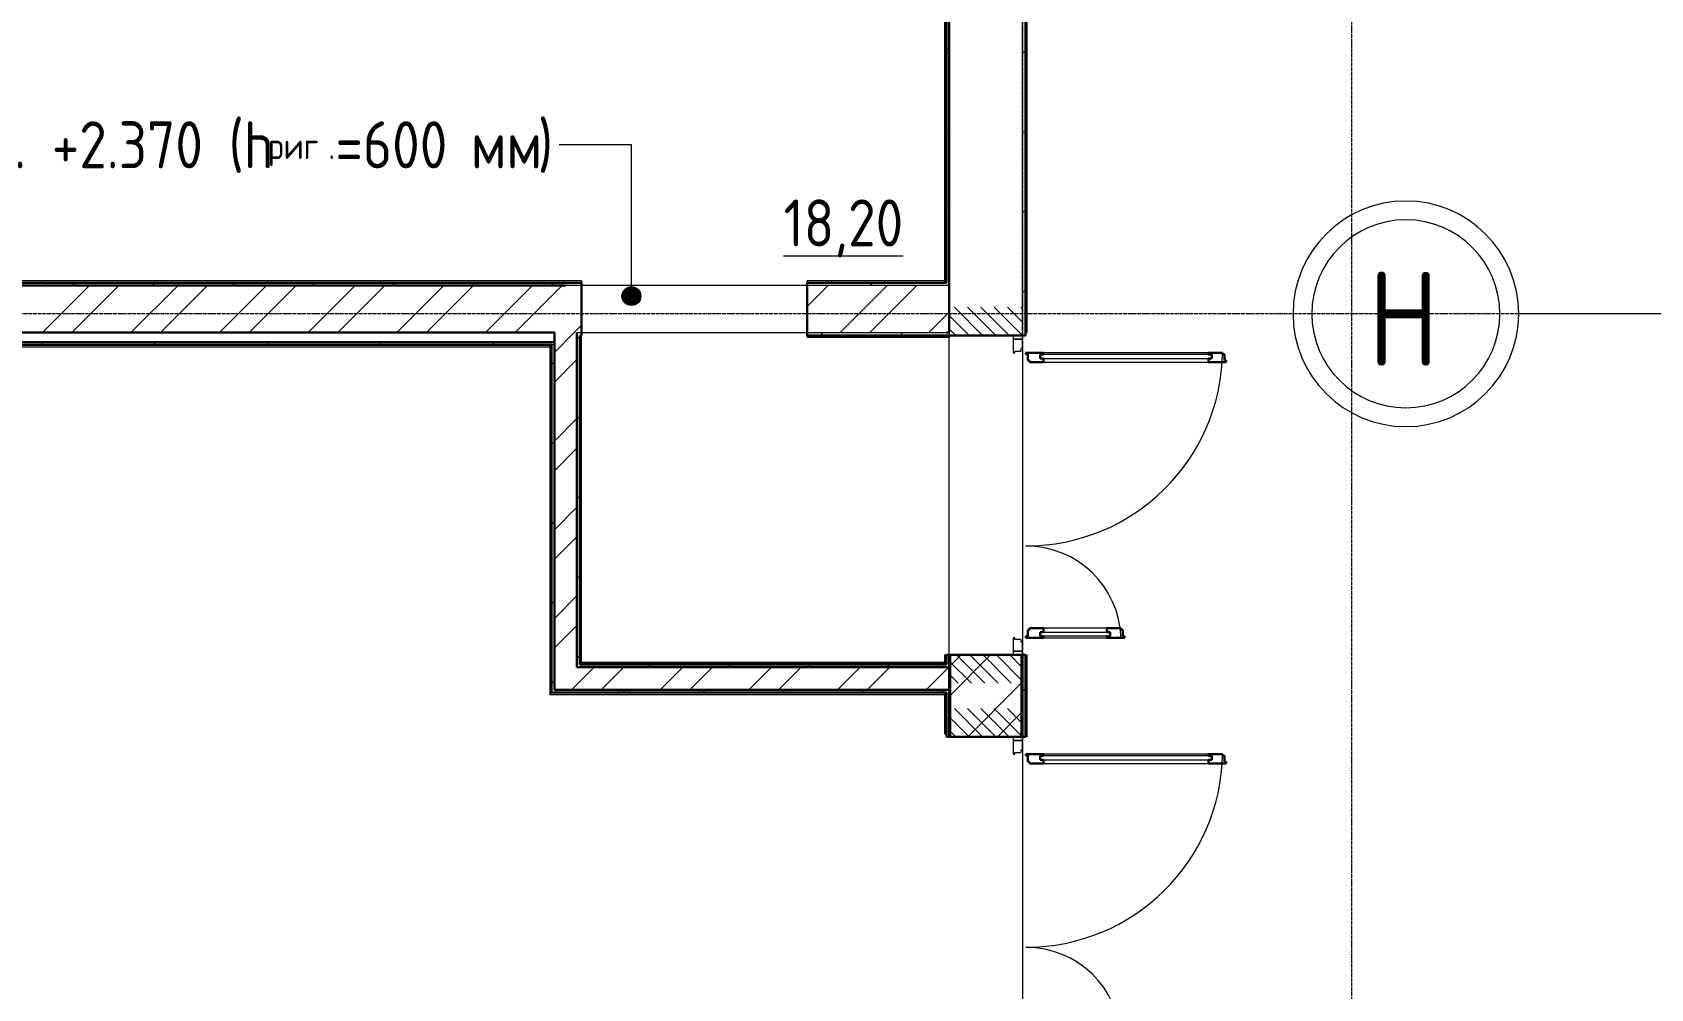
# Model space of a CAD drawing. Header units: millimetres. Extents: x -215207 to 92095, y -30385 to 123050.
# Drawn here: x -181451 to -172845, y 22151 to 27239 of the extents above; entities that cross this region are included whole.
import ezdxf

# ---------------------------------------------------------------- set-up
doc = ezdxf.new("R2010")
doc.units = ezdxf.units.MM
for name, pattern in [('ADSK_Линия сетки', [25, 20, -2.5, 0, -2.5]), ('ADSK_Штриховая_ш2 п1_5', [4.5, 3, -1.5]), ('Сверху', [3.96875, 2.38125, -1.5875])]:
    doc.linetypes.add(name, pattern=pattern)
for name, color, linetype, lineweight in [('Аннотация', 7, 'Continuous', 20), ('Двери', 7, 'Continuous', 9), ('Марки помещений', 7, 'Continuous', 20), ('Ограждение', 7, 'Continuous', 9), ('Оси', 7, 'Continuous', 9), ('Стены внутренние', 7, 'Continuous', 20), ('Стены наружные', 7, 'Continuous', 20), ('Стены штриховка', 7, 'Continuous', 9), ('Узлы', 7, 'Continuous', 20)]:
    doc.layers.add(name, color=color, linetype=linetype, lineweight=lineweight)
doc.layers.add('Двери открывание', color=7, linetype='Continuous', lineweight=9, true_color=0xc0c0c0)
doc.styles.add('GOST Common_2', font='GOST_Common.ttf', dxfattribs={"width": 0.9, "height": 90})
doc.styles.add('GOST Common_3', font='GOST_Common.ttf', dxfattribs={"width": 0.9, "height": 2.5})
doc.styles.add('GOST Common_5', font='GOST_Common.ttf', dxfattribs={"width": 0.9, "height": 5})

# ---------------------------------------------------------------- blocks, each defined once
blk = doc.blocks.new('1 этаж 21082025')
at = {"layer": 'Аннотация', "lineweight": 9}
h = blk.add_hatch(color=256, dxfattribs=at)
edge = h.paths.add_edge_path()
edge.add_arc((21669.6, -5605.8), 50, 0, 360)
for p, q in [((21291.1, -4800.9), (21285, -4800.9)), ((21669.6, -4800.9), (21291.1, -4800.9)), ((21669.6, -5605.8), (21669.6, -4800.9))]:
    blk.add_line(p, q, dxfattribs=at)
blk.add_circle((21669.6, -5605.8), 50, dxfattribs=at)
at = {"layer": 'Двери', "linetype": 'ADSK_Штриховая_ш2 п1_5'}
for p, q in [((23360, -5665), (23360, -5815)), ((23750, -5815), (23750, -5665)), ((23360, -5815), (23750, -5815)), ((23750, -7515), (23360, -7515)), ((23360, -7515), (23360, -7665)), ((23750, -7665), (23750, -7515)), ((23360, -7800), (23360, -7950)), ((23750, -7950), (23750, -7800)), ((23360, -7950), (23750, -7950))]:
    blk.add_line(p, q, dxfattribs=at)
at = {"layer": 'Двери', "linetype": 'Continuous', "lineweight": 18}
for p, q in [((23387.1, -5665), (23537.1, -5815)), ((23457.8, -5665), (23607.8, -5815)), ((23528.5, -5665), (23678.5, -5815)), ((23599.2, -5665), (23749.2, -5815)), ((23669.9, -5665), (23750, -5745.1)), ((23740.7, -5665), (23750, -5674.3)), ((23360, -5708.6), (23466.4, -5815)), ((23360, -5779.3), (23395.7, -5815)), ((23360, -7547.1), (23477.9, -7665)), ((23398.6, -7515), (23548.6, -7665)), ((23469.3, -7515), (23619.3, -7665)), ((23540.1, -7515), (23690.1, -7665)), ((23610.8, -7515), (23750, -7654.2)), ((23681.5, -7515), (23750, -7583.5)), ((23360, -7617.8), (23407.2, -7665)), ((23387.1, -7800), (23537.1, -7950)), ((23457.8, -7800), (23607.8, -7950)), ((23528.5, -7800), (23678.5, -7950)), ((23599.2, -7800), (23749.2, -7950)), ((23669.9, -7800), (23750, -7880.1)), ((23740.7, -7800), (23750, -7809.3)), ((23360, -7843.6), (23466.4, -7950)), ((23360, -7914.3), (23395.7, -7950))]:
    blk.add_line(p, q, dxfattribs=at)
at = {"layer": 'Двери'}
for p, q in [((23750, -5815), (23700, -5815)), ((23700, -5815), (23700, -5835)), ((23700, -5835), (23750, -5835)), ((23750, -5835), (23700, -5835)), ((23700, -5835), (23700, -5907)), ((23750, -5835), (23750, -5815)), ((23750, -5884), (23750, -5835)), ((23700, -5907), (23708, -5907)), ((23708, -5907), (23708, -5898)), ((23708, -5898), (23742, -5898)), ((23742, -5898), (23742, -5884)), ((23742, -5884), (23750, -5884)), ((23844, -5916), (23844, -5937)), ((24756, -5916), (23844, -5916)), ((23844, -5937), (24756, -5937)), ((24738, -5907), (23862, -5907)), ((24756, -5937), (24756, -5916)), ((23862, -5957), (24738, -5957)), ((23844, -7393), (24216, -7393)), ((23844, -7414), (23844, -7393)), ((24198, -7373), (23862, -7373)), ((24216, -7393), (24216, -7414)), ((23708, -7423), (23700, -7423)), ((23700, -7423), (23700, -7495)), ((23708, -7432), (23708, -7423)), ((23742, -7432), (23708, -7432)), ((23742, -7446), (23742, -7432)), ((23750, -7446), (23742, -7446)), ((23750, -7495), (23750, -7446)), ((24216, -7414), (23844, -7414)), ((23862, -7423), (24198, -7423)), ((23750, -7495), (23700, -7495)), ((23700, -7495), (23700, -7515)), ((23700, -7495), (23750, -7495)), ((23700, -7515), (23750, -7515)), ((23750, -7515), (23750, -7495)), ((23750, -7950), (23700, -7950)), ((23700, -7950), (23700, -7970)), ((23700, -7970), (23750, -7970)), ((23750, -7970), (23700, -7970)), ((23700, -7970), (23700, -8042)), ((23750, -7970), (23750, -7950)), ((23750, -8019), (23750, -7970)), ((23700, -8042), (23708, -8042)), ((23708, -8042), (23708, -8033)), ((23708, -8033), (23742, -8033)), ((23742, -8033), (23742, -8019)), ((23742, -8019), (23750, -8019)), ((23844, -8051), (23844, -8072)), ((24756, -8051), (23844, -8051)), ((23844, -8072), (24756, -8072)), ((24738, -8042), (23862, -8042)), ((24756, -8072), (24756, -8051)), ((23862, -8092), (24738, -8092))]:
    blk.add_line(p, q, dxfattribs=at)
at = {"layer": 'Двери', "lineweight": 30}
for p, q in [((23862, -5907), (23768, -5907)), ((23768, -5907), (23768, -5915)), ((23768, -5915), (23777, -5915)), ((23777, -5915), (23777, -5949)), ((23844, -5916), (23862, -5916)), ((23844, -5937), (23844, -5916)), ((23862, -5937), (23844, -5937)), ((23862, -5916), (23862, -5907)), ((23862, -5957), (23862, -5937)), ((24814, -5907), (24738, -5907)), ((24738, -5916), (24738, -5907)), ((24756, -5916), (24738, -5916)), ((24738, -5937), (24756, -5937)), ((24738, -5957), (24738, -5937)), ((24756, -5937), (24756, -5916)), ((24814, -5915), (24814, -5907)), ((24823, -5915), (24814, -5915)), ((24823, -5949), (24823, -5915)), ((23777, -5949), (23786, -5949)), ((23786, -5949), (23786, -5957)), ((23786, -5957), (23862, -5957)), ((24738, -5957), (24832, -5957)), ((24832, -5949), (24823, -5949)), ((24832, -5957), (24832, -5949)), ((23777, -7381), (23777, -7415)), ((23786, -7381), (23777, -7381)), ((23862, -7373), (23786, -7373)), ((23786, -7373), (23786, -7381)), ((23862, -7393), (23844, -7393)), ((23844, -7393), (23844, -7414)), ((23862, -7373), (23862, -7393)), ((24274, -7373), (24198, -7373)), ((24198, -7373), (24198, -7393)), ((24198, -7393), (24216, -7393)), ((24216, -7393), (24216, -7414)), ((24274, -7381), (24274, -7373)), ((24283, -7381), (24274, -7381)), ((24283, -7415), (24283, -7381)), ((23777, -7415), (23768, -7415)), ((23768, -7415), (23768, -7423)), ((23768, -7423), (23862, -7423)), ((23844, -7414), (23862, -7414)), ((23862, -7414), (23862, -7423)), ((24198, -7414), (24198, -7423)), ((24216, -7414), (24198, -7414)), ((24198, -7423), (24292, -7423)), ((24292, -7415), (24283, -7415)), ((24292, -7423), (24292, -7415)), ((23862, -8042), (23768, -8042)), ((23768, -8042), (23768, -8050)), ((23768, -8050), (23777, -8050)), ((23777, -8050), (23777, -8084)), ((23777, -8084), (23786, -8084)), ((23786, -8084), (23786, -8092)), ((23844, -8051), (23862, -8051)), ((23844, -8072), (23844, -8051)), ((23862, -8072), (23844, -8072)), ((23862, -8051), (23862, -8042)), ((23862, -8092), (23862, -8072)), ((24814, -8042), (24738, -8042)), ((24738, -8051), (24738, -8042)), ((24756, -8051), (24738, -8051)), ((24738, -8072), (24756, -8072)), ((24738, -8092), (24738, -8072)), ((24756, -8072), (24756, -8051)), ((24814, -8050), (24814, -8042)), ((24823, -8050), (24814, -8050)), ((24823, -8084), (24823, -8050)), ((24832, -8084), (24823, -8084)), ((24832, -8092), (24832, -8084)), ((23786, -8092), (23862, -8092)), ((24738, -8092), (24832, -8092))]:
    blk.add_line(p, q, dxfattribs=at)
at = {"layer": 'Двери открывание'}
for centre, radius, start, end in [((23768, -5889), 1046, 270, 359.01398), ((23768, -7441), 506, 2.03862, 90), ((23768, -8024), 1046, 270, 359.01398), ((23768, -9576), 506, 2.03862, 90)]:
    blk.add_arc(centre, radius, start, end, dxfattribs=at)
at = {"layer": 'Ограждение'}
for p, q in [((23775, -5800), (23775, -3619.3)), ((23335, -3975), (23335, -5525)), ((21405, -5525), (14210, -5525)), ((21405, -5525), (21405, -5535)), ((22605, -5535), (22605, -5525)), ((23335, -5525), (22605, -5525)), ((23335, -5525), (23345, -5535)), ((21405, -7555), (21405, -5815)), ((22605, -5825), (22605, -5815)), ((22605, -5825), (23360, -5825)), ((23360, -5815), (23360, -5825)), ((23775, -5800), (23765, -5800)), ((5545, -5875), (21235, -5875)), ((21235, -5875), (21245, -5865)), ((21235, -5875), (21235, -7725)), ((21405, -7555), (21395, -7565)), ((23335, -7555), (21405, -7555)), ((23335, -7515), (23345, -7515)), ((23335, -7515), (23335, -7555)), ((23335, -7555), (23345, -7565)), ((23765, -7515), (23775, -7515)), ((23775, -7950), (23775, -7515)), ((21235, -7725), (21245, -7715)), ((21235, -7725), (23335, -7725)), ((23335, -7725), (23345, -7715)), ((23335, -7725), (23335, -7935)), ((23345, -7935), (23335, -7935)), ((23775, -7950), (23765, -7950))]:
    blk.add_line(p, q, dxfattribs=at)
at = {"layer": 'Ограждение', "linetype": 'Continuous'}
for p, q in [((23336, -5526), (23336, -3974)), ((23335, -4560.3), (23345, -4560.3)), ((23765, -4560.3), (23775, -4560.3)), ((23335, -5160.3), (23345, -5160.3)), ((23765, -5160.3), (23775, -5160.3)), ((18536, -5535), (18536, -5525)), ((19136, -5535), (19136, -5525)), ((19736, -5535), (19736, -5525)), ((20336, -5535), (20336, -5525)), ((20936, -5535), (20936, -5525)), ((22736, -5535), (22736, -5525)), ((23336, -5535), (23336, -5526)), ((23765, -5760.3), (23775, -5760.3)), ((22736, -5825), (22736, -5815)), ((23336, -5825), (23336, -5815)), ((21395, -6360.3), (21405, -6360.3)), ((21395, -6960.3), (21405, -6960.3)), ((21395, -7560.3), (21399.7, -7560.3)), ((21399.7, -7560.3), (23340.3, -7560.3)), ((21536, -7565), (21536, -7555)), ((22136, -7565), (22136, -7555)), ((22736, -7565), (22736, -7555)), ((23336, -7556), (23336, -7515)), ((23336, -7565), (23336, -7556)), ((23340.3, -7560.3), (23345, -7560.3)), ((23765, -7860.3), (23775, -7860.3))]:
    blk.add_line(p, q, dxfattribs=at)
at = {"layer": 'Оси', "linetype": 'ADSK_Линия сетки'}
for p, q in [((23750, 5350.6), (23750, -60626.1)), ((25500, 5350.6), (25500, -60626.1)), ((58165, -5700), (-14072.3, -5700))]:
    blk.add_line(p, q, dxfattribs=at)
at = {"layer": 'Стены внутренние'}
for p, q in [((23750, -5815), (23750, -2815.7)), ((23360, -5800), (23360, -5815)), ((23360, -7515), (23360, -5825)), ((23750, -5884), (23750, -7446)), ((23750, -8019), (23750, -9581))]:
    blk.add_line(p, q, dxfattribs=at)
at = {"layer": 'Стены внутренние', "lineweight": 30}
blk.add_line((23360, -5815), (23750, -5815), dxfattribs=at)
at = {"layer": 'Стены наружные', "lineweight": 30}
for p, q in [((23765, -5815), (23765, -15)), ((23360, -5800), (23360, -3830)), ((23345, -3965), (23345, -5535)), ((21320, -5550), (14210, -5550)), ((21405, -5535), (14225, -5535)), ((21405, -5550), (21405, -5535)), ((23345, -5535), (22605, -5535)), ((22605, -5535), (22605, -5550)), ((18083.9, -5800), (21260, -5800)), ((21260, -5850), (18083.9, -5850)), ((21260, -7700), (21260, -5800)), ((21380, -7580), (21380, -5800)), ((21395, -5815), (21405, -5815)), ((21395, -7565), (21395, -5815)), ((21405, -5815), (21405, -5800)), ((22605, -5800), (22605, -5815)), ((22605, -5815), (23360, -5815)), ((23345, -5800), (23360, -5800)), ((23750, -5815), (23765, -5815)), ((5535, -5865), (21245, -5865)), ((21245, -5865), (21245, -7715)), ((23345, -7565), (21395, -7565)), ((23345, -7515), (23345, -7565)), ((23360, -7515), (23345, -7515)), ((23360, -7950), (23360, -7515)), ((23745, -7515), (23365, -7515)), ((23365, -7515), (23365, -7950)), ((23745, -7950), (23745, -7515)), ((23750, -7515), (23750, -7950)), ((23765, -7515), (23750, -7515)), ((23765, -7950), (23765, -7515)), ((23360, -7580), (21380, -7580)), ((21245, -7715), (23345, -7715)), ((21260, -7700), (23360, -7700)), ((23345, -7715), (23345, -7950)), ((23345, -7950), (23360, -7950)), ((23365, -7950), (23745, -7950)), ((23750, -7950), (23765, -7950))]:
    blk.add_line(p, q, dxfattribs=at)
at = {"layer": 'Стены наружные', "linetype": 'Continuous', "lineweight": 9}
for p, q in [((23345, -4295.4), (23360, -4280.4)), ((23750, -4314.7), (23765, -4299.7)), ((23345, -4719.7), (23360, -4704.7)), ((23750, -4738.9), (23765, -4723.9)), ((23345, -5143.9), (23360, -5128.9)), ((23750, -5163.2), (23765, -5148.2)), ((18537, -5800), (18787, -5550)), ((18694.1, -5800), (18944.1, -5550)), ((18696.3, -5550), (18711.3, -5535)), ((19008.4, -5800), (19258.4, -5550)), ((19120.6, -5550), (19135.6, -5535)), ((19165.6, -5800), (19415.6, -5550)), ((19479.9, -5800), (19729.9, -5550)), ((19544.8, -5550), (19559.8, -5535)), ((19637.1, -5800), (19887.1, -5550)), ((19951.4, -5800), (20201.4, -5550)), ((19969.1, -5550), (19984.1, -5535)), ((20108.5, -5800), (20358.5, -5550)), ((20393.3, -5550), (20408.3, -5535)), ((20422.8, -5800), (20672.8, -5550)), ((20580, -5800), (20830, -5550)), ((20817.6, -5550), (20832.6, -5535)), ((20894.3, -5800), (21144.3, -5550)), ((21051.4, -5800), (21301.4, -5550)), ((21241.9, -5550), (21256.9, -5535)), ((22605, -5660.8), (22715.8, -5550)), ((22780.1, -5800), (23030.1, -5550)), ((22937.3, -5800), (23187.3, -5550)), ((22938.9, -5550), (22953.9, -5535)), ((23750, -5587.5), (23765, -5572.5)), ((21365.8, -5800), (21405, -5760.8)), ((23251.6, -5800), (23360, -5691.6)), ((18536, -5865), (18536, -5850)), ((19136, -5865), (19136, -5850)), ((19736, -5865), (19736, -5850)), ((20336, -5865), (20336, -5850)), ((20936, -5865), (20936, -5850)), ((21260, -5905.8), (21365.8, -5800)), ((21380, -5836.1), (21395, -5821.1)), ((21401.1, -5815), (21405, -5811.1)), ((22673.9, -5815), (22688.9, -5800)), ((23098.2, -5815), (23113.2, -5800)), ((21245, -5971.1), (21260, -5956.1)), ((21260, -6062.9), (21380, -5942.9)), ((21260, -6377.2), (21380, -6257.2)), ((21380, -6260.4), (21395, -6245.4)), ((21245, -6395.4), (21260, -6380.4)), ((21260, -6534.4), (21380, -6414.4)), ((21380, -6684.7), (21395, -6669.7)), ((21260, -6848.7), (21380, -6728.7)), ((21245, -6819.7), (21260, -6804.7)), ((21260, -7005.8), (21380, -6885.8)), ((21380, -7108.9), (21395, -7093.9)), ((21245, -7243.9), (21260, -7228.9)), ((21260, -7320.1), (21380, -7200.1)), ((21260, -7477.3), (21380, -7357.3)), ((21380, -7533.2), (21395, -7518.2)), ((21757.5, -7580), (21772.5, -7565)), ((22181.7, -7580), (22196.7, -7565)), ((22606, -7580), (22621, -7565)), ((23030.3, -7580), (23045.3, -7565)), ((23365, -7572.5), (23422.5, -7515)), ((23365, -7729.6), (23579.6, -7515)), ((21245, -7668.2), (21260, -7653.2)), ((21351.6, -7700), (21471.6, -7580)), ((21508.8, -7700), (21628.8, -7580)), ((21823.1, -7700), (21943.1, -7580)), ((21980.2, -7700), (22100.2, -7580)), ((22294.5, -7700), (22414.5, -7580)), ((22451.7, -7700), (22571.7, -7580)), ((22766, -7700), (22886, -7580)), ((22923.2, -7700), (23043.2, -7580)), ((23237.5, -7700), (23357.5, -7580)), ((21622.5, -7715), (21637.5, -7700)), ((22046.7, -7715), (22061.7, -7700)), ((22471, -7715), (22486, -7700)), ((22895.3, -7715), (22910.3, -7700)), ((23319.5, -7715), (23334.5, -7700)), ((23458.9, -7950), (23745, -7663.9)), ((23750, -7708.8), (23765, -7693.8)), ((23616.1, -7950), (23745, -7821.1))]:
    blk.add_line(p, q, dxfattribs=at)
at = {"layer": 'Стены штриховка'}
for p, q in [((21405, -5550), (21320, -5550)), ((23360, -5550), (22605, -5550)), ((21380, -5800), (21405, -5800)), ((22605, -5800), (23345, -5800)), ((21260, -5865), (21245, -5865))]:
    blk.add_line(p, q, dxfattribs=at)
at = {"layer": 'Узлы', "linetype": 'Сверху', "lineweight": 9}
for p, q in [((22605, -5550), (21405, -5550)), ((21405, -5800), (22605, -5800))]:
    blk.add_line(p, q, dxfattribs=at)
at = {"layer": 'Узлы', "lineweight": 30}
for p, q in [((21405, -5550), (21405, -5800)), ((22605, -5800), (22605, -5550))]:
    blk.add_line(p, q, dxfattribs=at)
at = {"layer": 'Аннотация', "width": 0.9}
for s, height, style, p in [('. +2.370 (h', 250, 'GOST Common_3', (18387.1, -4925.9)), ('=600', 250, 'GOST Common_3', (20095.7, -4925.9)), (')', 250, 'GOST Common_3', (21173.2, -4925.9)), ('риг', 138.75, 'GOST Common_5', (19736.6, -4876.7)), ('мм', 250, 'GOST Common_3', (20816, -4925.9)), ('.', 138.8, 'GOST Common_5', (20058, -4876.7))]:
    blk.add_text(s, height=height, dxfattribs=dict(at, style=style)).set_placement(p)
at = {"layer": 'Марки помещений', "style": 'GOST Common_3', "width": 0.9}
blk.add_text('%%U18,20', height=250, dxfattribs=at).set_placement((22479, -5341.6))
blk = doc.blocks.new('Ось сетки - Круг_Ø12 мм 2-461932-План 1 этажа смеж')
at = {"layer": 'Оси', "lineweight": 20}
for radius, start, end in [(6, 360, 180), (5, 360, 180), (6, 180, 360), (5, 180, 360)]:
    blk.add_arc((0, 0), radius, start, end, dxfattribs=at)

msp = doc.modelspace()

# ---------------------------------------------------------------- linework, layer by layer
at = {"layer": 'Оси', "linetype": 'ADSK_Линия сетки'}
msp.add_line((-144664, 25741.4), (-173546.6, 25741.4), dxfattribs=at)

# ---------------------------------------------------------------- block references
msp.add_blockref('1 этаж 21082025', (-199934.8, 31441.4))
at = {"layer": 'Оси', "lineweight": 20, "xscale": 100.0000000000006, "yscale": 100.0000000000006, "zscale": 100.0000000000006, "rotation": 90}
msp.add_blockref('Ось сетки - Круг_Ø12 мм 2-461932-План 1 этажа смеж', (-174146.6, 25741.4), dxfattribs=at)

# ---------------------------------------------------------------- texts
at = {"layer": 'Оси', "insert": (-174348.8, 25966), "char_height": 500, "width": 440.126, "attachment_point": 1, "style": 'GOST Common_2'}
msp.add_mtext('\\fGOST Common|b0|i0|c204|p34|;\\W.9;Н', dxfattribs=at)

doc.saveas('drawing.dxf')
